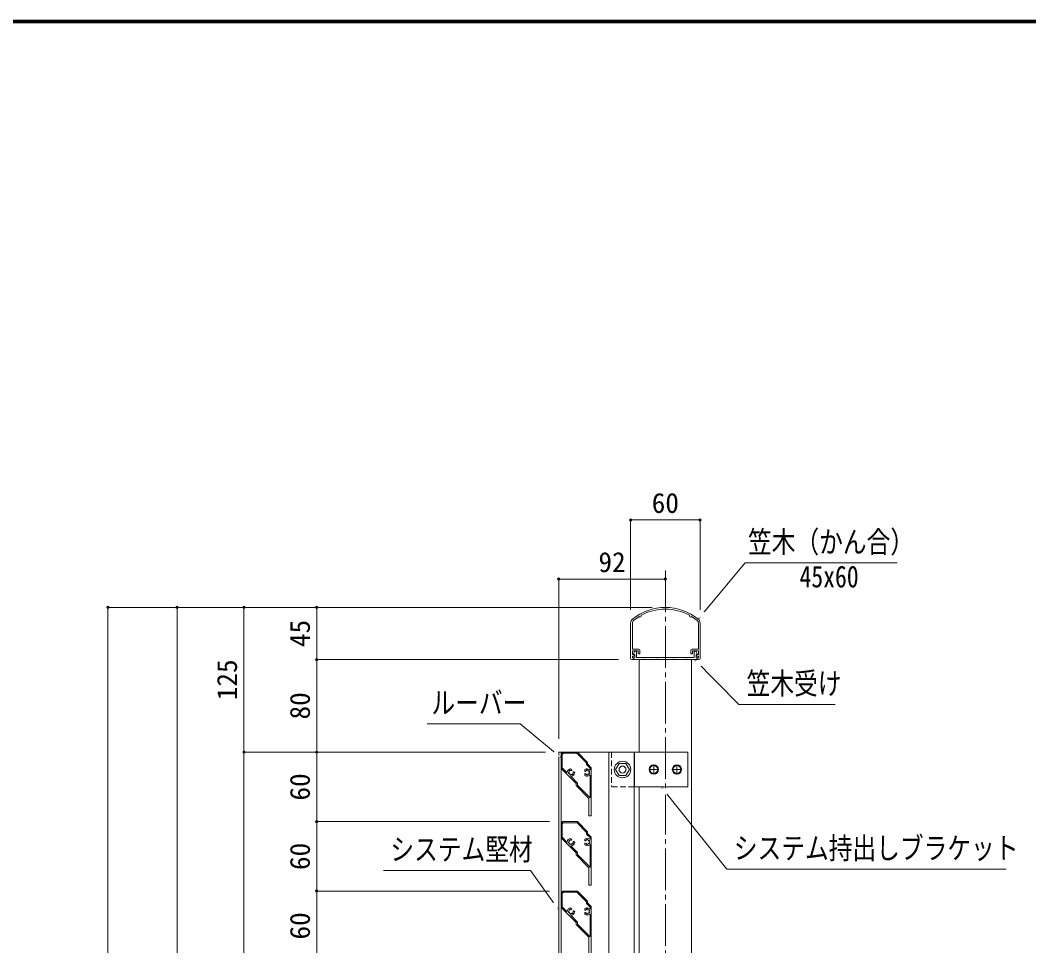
# Model space of a CAD drawing. Units: millimetres at full size. Extents: x -1603 to 1599, y -1129 to 1133.
# Drawn here: x -654 to 217, y 334 to 1133 of the extents above; entities that cross this region are included whole.
import ezdxf
from ezdxf.enums import TextEntityAlignment as Align

# ---------------------------------------------------------------- set-up
doc = ezdxf.new("R2010")
doc.units = ezdxf.units.MM
doc.header["$LTSCALE"] = 4
doc.header["$PDMODE"] = 32
doc.header["$PDSIZE"] = 2
doc.linetypes.add('CHAIN2', pattern=[12, 9, -1, 1, -1])
doc.linetypes.add('DASHED1', pattern=[1.8, 1.2, -0.6])
for name, color, linetype, lineweight in [('0-0_0', 7, 'Continuous', 18), ('0-1_1手摺寸法', 3, 'Continuous', 18), ('0-5_3中心線', 2, 'CHAIN2', 18), ('0-8_4アルミ', 6, 'Continuous', 18), ('0-9_6ﾊｯﾁﾝｸﾞ', 4, 'Continuous', 9), ('0-F_WAKU', 7, 'Continuous', 18)]:
    doc.layers.add(name, color=color, linetype=linetype, lineweight=lineweight)
doc.styles.add('ＭＳ ゴシック', font='')
doc.styles.get('ＭＳ ゴシック').set_extended_font_data('MS Gothic')

msp = doc.modelspace()

# ---------------------------------------------------------------- linework, layer by layer
at = {"layer": '0-0_0'}
for p, q in [((-119.105, 581.121), (-119.105, 501.121)), ((-74.105, 581.121), (-74.105, 104.412)), ((-119.105, 471.121), (-119.105, 104.412))]:
    msp.add_line(p, q, dxfattribs=at)
for points in [[(-68.258, 616.082), (-27.729, 664.54), (103.615, 664.54)], [(-71.415, 581.121), (-33.092, 542.28), (50.105, 542.28)], [(-186.605, 496.088), (-222.049, 525.63), (-302.186, 525.63)], [(-100.355, 471.121), (-43.61, 400.141), (197.558, 400.141)], [(-188.605, 364.546), (-213.126, 399.04), (-340.024, 399.04)]]:
    msp.add_lwpolyline(points, dxfattribs=at)
at = {"layer": '0-1_1手摺寸法'}
for p, q in [((-126.592, 624.086), (-126.592, 701.688)), ((-126.592, 701.688), (-66.592, 701.688)), ((-71.192, 701.688), (-121.992, 701.688)), ((-66.592, 624.086), (-66.592, 701.688)), ((-188.605, 512.621), (-188.605, 650.63)), ((-188.605, 650.63), (-96.605, 650.63)), ((-101.205, 650.63), (-184.005, 650.63)), ((-96.605, 646.47), (-96.605, 650.63)), ((-108.092, 626.121), (-577.934, 626.121)), ((-577.934, -488.879), (-577.934, 626.121)), ((-577.934, 621.521), (-577.934, -484.279)), ((-108.105, 626.121), (-518.172, 626.121)), ((-518.172, -473.879), (-518.172, 626.121)), ((-518.172, 621.521), (-518.172, -469.279)), ((-108.105, 626.121), (-460.456, 626.121)), ((-460.456, 501.121), (-460.456, 626.121)), ((-460.456, 621.521), (-460.456, 505.721)), ((-108.092, 626.121), (-397.526, 626.121)), ((-397.526, 581.121), (-397.526, 626.121)), ((-397.526, 621.521), (-397.526, 585.721)), ((-137.092, 581.121), (-397.526, 581.121)), ((-137.092, 581.121), (-397.526, 581.121)), ((-397.526, 501.121), (-397.526, 581.121)), ((-397.526, 576.521), (-397.526, 505.721)), ((-200.105, 501.121), (-460.456, 501.121)), ((-200.105, 501.121), (-460.456, 501.121)), ((-460.456, -393.879), (-460.456, 501.121)), ((-460.456, 496.521), (-460.456, -389.279)), ((-200.105, 501.121), (-397.526, 501.121)), ((-200.105, 501.121), (-397.526, 501.121)), ((-397.526, 441.121), (-397.526, 501.121)), ((-397.526, 496.521), (-397.526, 445.721)), ((-196.705, 441.121), (-397.526, 441.121)), ((-196.705, 441.121), (-397.526, 441.121)), ((-397.526, 381.121), (-397.526, 441.121)), ((-397.526, 436.521), (-397.526, 385.721)), ((-196.705, 381.121), (-397.526, 381.121)), ((-196.705, 381.121), (-397.526, 381.121)), ((-397.526, 321.121), (-397.526, 381.121)), ((-397.526, 376.521), (-397.526, 325.721))]:
    msp.add_line(p, q, dxfattribs=at)
for p in [(-126.592, 701.688), (-66.592, 701.688), (-188.605, 650.63), (-96.605, 650.63), (-577.934, 626.121), (-518.172, 626.121), (-460.456, 626.121), (-397.526, 626.121), (-397.526, 581.121), (-460.456, 501.121), (-397.526, 501.121), (-397.526, 441.121), (-397.526, 381.121)]:
    msp.add_point(p, dxfattribs=at)
at = {"layer": '0-5_3中心線'}
msp.add_line((-96.605, 657.97), (-96.605, -887.003), dxfattribs=at)
at = {"layer": '0-8_4アルミ'}
for p, q in [((-126.592, 612.586), (-126.592, 582.121)), ((-125.092, 612.586), (-125.092, 590.121)), ((-68.092, 612.586), (-68.092, 590.121)), ((-66.592, 612.586), (-66.592, 582.121)), ((-125.092, 590.121), (-119.592, 590.121)), ((-125.092, 588.621), (-120.092, 588.621)), ((-125.092, 588.621), (-125.092, 585.421)), ((-125.092, 585.421), (-123.292, 585.421)), ((-125.092, 583.921), (-125.092, 582.621)), ((-124.092, 585.621), (-123.204, 588.108)), ((-123.092, 585.421), (-123.892, 585.421)), ((-123.092, 585.421), (-123.092, 582.621)), ((-121.592, 587.665), (-121.592, 582.921)), ((-120.092, 588.621), (-120.092, 586.621)), ((-119.592, 586.121), (-118.592, 586.121)), ((-118.592, 589.121), (-118.592, 586.121)), ((-74.592, 589.121), (-74.592, 586.121)), ((-73.592, 586.121), (-74.592, 586.121)), ((-68.092, 590.121), (-73.592, 590.121)), ((-68.092, 588.621), (-73.092, 588.621)), ((-73.092, 588.621), (-73.092, 586.621)), ((-71.592, 587.665), (-71.592, 582.921)), ((-70.092, 585.421), (-69.292, 585.421)), ((-70.092, 585.421), (-70.092, 582.621)), ((-69.092, 583.921), (-70.092, 585.221)), ((-69.092, 585.621), (-69.98, 588.108)), ((-68.092, 585.421), (-69.892, 585.421)), ((-68.092, 583.921), (-69.092, 583.921)), ((-68.092, 588.621), (-68.092, 585.421)), ((-68.092, 583.921), (-68.092, 582.621)), ((-125.592, 581.121), (-124.092, 581.121)), ((-125.092, 582.621), (-124.092, 582.621)), ((-124.092, 582.621), (-124.092, 581.121)), ((-124.092, 582.121), (-124.092, 581.121)), ((-96.592, 581.121), (-124.092, 581.121)), ((-123.092, 582.621), (-123.592, 582.621)), ((-96.592, 582.921), (-121.592, 582.921)), ((-115.192, 582.921), (-115.061, 582.714)), ((-114.592, 582.921), (-114.723, 582.714)), ((-103.892, 582.921), (-103.761, 582.714)), ((-103.292, 582.921), (-103.423, 582.714)), ((-96.592, 582.921), (-71.592, 582.921)), ((-96.592, 581.121), (-69.092, 581.121)), ((-89.892, 582.921), (-89.761, 582.714)), ((-89.292, 582.921), (-89.423, 582.714)), ((-78.592, 582.921), (-78.461, 582.714)), ((-77.992, 582.921), (-78.123, 582.714)), ((-70.092, 582.621), (-69.592, 582.621)), ((-68.092, 582.621), (-69.092, 582.621)), ((-69.092, 582.621), (-69.092, 581.121)), ((-69.092, 582.121), (-69.092, 581.121)), ((-67.592, 581.121), (-69.092, 581.121)), ((-188.605, -371.879), (-188.605, 501.121)), ((-123.605, 501.121), (-188.605, 501.121)), ((-186.605, -373.879), (-186.605, 501.121)), ((-186.605, 499.721), (-185.205, 501.121)), ((-186.605, 499.721), (-186.605, 487.121)), ((-185.605, 499.1), (-185.605, 487.743)), ((-185.605, 499.1), (-185.605, 487.743)), ((-184.937, 499.975), (-185.458, 499.454)), ((-185.458, 499.454), (-184.937, 499.975)), ((-185.205, 501.121), (-172.605, 501.121)), ((-173.226, 500.121), (-184.584, 500.121)), ((-184.584, 500.121), (-173.226, 500.121)), ((-164.951, 492.054), (-172.873, 499.975)), ((-172.873, 499.975), (-164.951, 492.054)), ((-172.605, 501.121), (-163.805, 492.321)), ((-145.48, -393.879), (-145.48, 501.121)), ((-123.605, 501.121), (-77.105, 501.121)), ((-123.605, -393.879), (-123.605, 501.121)), ((-123.105, 501.121), (-123.105, 471.121)), ((-77.105, 501.121), (-77.105, 471.121)), ((-164.805, 490.7), (-164.805, 491.7)), ((-164.805, 491.7), (-164.805, 490.7)), ((-161.605, 487.293), (-164.658, 490.346)), ((-164.658, 490.346), (-161.605, 487.293)), ((-163.805, 492.321), (-163.805, 490.907)), ((-163.805, 490.907), (-160.605, 487.707)), ((-160.605, 487.707), (-160.605, 446.121)), ((-173.605, 474.121), (-186.605, 487.121)), ((-181.591, 483.522), (-185.458, 487.389)), ((-185.458, 487.389), (-181.591, 483.522)), ((-181.591, 483.522), (-181.581, 483.532)), ((-178.411, 486.705), (-177.542, 485.837)), ((-178.056, 479.986), (-172.751, 474.682)), ((-177.556, 485.398), (-177.491, 485.644)), ((-176.185, 484.027), (-175.94, 484.092)), ((-174.878, 483.173), (-175.746, 484.041)), ((-175.716, 484.002), (-175.711, 484.006)), ((-166.105, 486.069), (-166.105, 484.842)), ((-166.105, 484.866), (-166.103, 484.868)), ((-166.105, 481.073), (-166.105, 482.301)), ((-165.785, 484.541), (-166.005, 484.668)), ((-165.785, 482.602), (-166.005, 482.474)), ((-161.605, 486.075), (-161.605, 487.293)), ((-161.605, 487.293), (-161.605, 486.714)), ((-161.605, 481.067), (-161.605, 462.116)), ((-173.605, 474.121), (-173.605, 472.401)), ((-173.605, 472.401), (-162.605, 461.222)), ((-172.605, 474.328), (-172.605, 473.006)), ((-172.605, 474.328), (-172.605, 473.006)), ((-172.512, 472.716), (-161.924, 461.956)), ((-123.605, 471.121), (-77.105, 471.121)), ((-162.605, 461.222), (-162.605, 446.121)), ((-162.605, 446.121), (-160.605, 446.121)), ((-160.656, 446.121), (-160.605, 446.172)), ((-186.605, 439.721), (-185.205, 441.121)), ((-186.605, 439.721), (-186.605, 427.121)), ((-185.605, 439.1), (-185.605, 427.743)), ((-185.605, 439.1), (-185.605, 427.743)), ((-185.458, 439.454), (-184.937, 439.975)), ((-184.937, 439.975), (-185.458, 439.454)), ((-185.205, 441.121), (-172.605, 441.121)), ((-184.584, 440.121), (-173.226, 440.121)), ((-173.226, 440.121), (-184.584, 440.121)), ((-172.605, 441.121), (-163.805, 432.321)), ((-173.605, 414.121), (-186.605, 427.121)), ((-181.591, 423.522), (-185.458, 427.389)), ((-185.458, 427.389), (-181.591, 423.522)), ((-164.805, 431.7), (-164.805, 430.7)), ((-164.805, 430.7), (-164.805, 431.7)), ((-164.658, 430.346), (-161.605, 427.293)), ((-161.605, 427.293), (-164.658, 430.346)), ((-161.605, 427.293), (-161.605, 426.714)), ((-161.605, 426.075), (-161.605, 427.293)), ((-160.605, 427.707), (-160.605, 386.121)), ((-181.591, 423.522), (-181.581, 423.532)), ((-178.411, 426.705), (-177.542, 425.837)), ((-178.056, 419.986), (-172.751, 414.682)), ((-177.556, 425.398), (-177.491, 425.644)), ((-176.185, 424.027), (-175.94, 424.092)), ((-174.878, 423.173), (-175.746, 424.041)), ((-175.716, 424.002), (-175.711, 424.006)), ((-166.105, 426.069), (-166.105, 424.842)), ((-166.105, 424.866), (-166.103, 424.868)), ((-166.105, 421.073), (-166.105, 422.301)), ((-165.785, 424.541), (-166.005, 424.668)), ((-165.785, 422.602), (-166.005, 422.474)), ((-161.605, 421.067), (-161.605, 402.116)), ((-173.605, 414.121), (-173.605, 412.401)), ((-173.605, 412.401), (-162.605, 401.222)), ((-172.605, 414.328), (-172.605, 413.006)), ((-172.605, 414.328), (-172.605, 413.006)), ((-172.512, 412.716), (-161.924, 401.956)), ((-162.605, 401.222), (-162.605, 386.121)), ((-162.605, 386.121), (-160.605, 386.121)), ((-160.656, 386.121), (-160.605, 386.172)), ((-186.605, 379.721), (-185.205, 381.121)), ((-186.605, 379.721), (-186.605, 367.121)), ((-185.605, 379.1), (-185.605, 367.743)), ((-185.605, 379.1), (-185.605, 367.743)), ((-185.458, 379.454), (-184.937, 379.975)), ((-184.937, 379.975), (-185.458, 379.454)), ((-185.205, 381.121), (-172.605, 381.121)), ((-184.584, 380.121), (-173.226, 380.121)), ((-173.226, 380.121), (-184.584, 380.121)), ((-172.605, 381.121), (-163.805, 372.321)), ((-173.605, 354.121), (-186.605, 367.121)), ((-181.591, 363.522), (-185.458, 367.389)), ((-185.458, 367.389), (-181.591, 363.522)), ((-178.411, 366.705), (-177.542, 365.837)), ((-166.105, 366.069), (-166.105, 364.842)), ((-164.805, 371.7), (-164.805, 370.7)), ((-164.805, 370.7), (-164.805, 371.7)), ((-164.658, 370.346), (-161.605, 367.293)), ((-161.605, 367.293), (-164.658, 370.346)), ((-161.605, 367.293), (-161.605, 366.714)), ((-161.605, 366.075), (-161.605, 367.293)), ((-160.605, 367.707), (-160.605, 326.121)), ((-181.591, 363.522), (-181.581, 363.532)), ((-178.056, 359.986), (-172.751, 354.682)), ((-177.556, 365.398), (-177.491, 365.644)), ((-176.185, 364.027), (-175.94, 364.092)), ((-174.878, 363.173), (-175.746, 364.041)), ((-175.716, 364.002), (-175.711, 364.006)), ((-166.105, 364.866), (-166.103, 364.868)), ((-166.105, 361.073), (-166.105, 362.301)), ((-165.785, 364.541), (-166.005, 364.668)), ((-165.785, 362.602), (-166.005, 362.474)), ((-161.605, 361.067), (-161.605, 342.116)), ((-173.605, 354.121), (-173.605, 352.401)), ((-173.605, 352.401), (-162.605, 341.222)), ((-172.605, 354.328), (-172.605, 353.006)), ((-172.605, 354.328), (-172.605, 353.006)), ((-172.512, 352.716), (-161.924, 341.956)), ((-162.605, 341.222), (-162.605, 326.121))]:
    msp.add_line(p, q, dxfattribs=at)
at = {"layer": '0-8_4アルミ', "linetype": 'DASHED1'}
for p in [(-143.105, 501.121), (-123.605, 471.121)]:
    msp.add_line(p, (-143.105, 471.121), dxfattribs=at)
at = {"layer": '0-8_4アルミ'}
for points in [[(-125.092, 583.921), (-124.092, 583.921), (-123.092, 585.221)], [(-172.873, 439.975), (-164.951, 432.054), (-172.873, 439.975)], [(-163.805, 432.321), (-163.805, 430.907), (-160.605, 427.707)], [(-172.873, 379.975), (-164.951, 372.054), (-172.873, 379.975)], [(-163.805, 372.321), (-163.805, 370.907), (-160.605, 367.707)]]:
    msp.add_lwpolyline(points, dxfattribs=at)
for centre, radius, start, end in [((-96.592, 581.121), 45, 90, 129.023), ((-118.342, 618.794), 1, 210.659, 29.341), ((-96.592, 581.121), 43.5, 90, 118.683), ((-96.592, 581.121), 45, 50.977, 90), ((-96.592, 581.121), 43.5, 61.317, 90), ((-74.842, 618.794), 1, 150.659, 329.341), ((-122.092, 612.586), 4.5, 129.023, 180), ((-122.092, 612.586), 3, 129.023, 180), ((-96.592, 581.121), 43.5, 121.317, 129.023), ((-96.592, 581.121), 43.5, 50.977, 58.683), ((-71.092, 612.586), 3, 0, 50.977), ((-71.092, 612.586), 4.5, 0, 50.977), ((-123.892, 585.621), 0.2, 180, 270), ((-123.292, 585.221), 0.2, 0, 90), ((-122.504, 587.498), 0.928, 10.394, 138.888), ((-119.592, 586.621), 0.5, 180, 270), ((-119.592, 589.121), 1, 0, 90), ((-73.592, 589.121), 1, 90, 180), ((-73.592, 586.621), 0.5, 270, 0), ((-70.679, 587.498), 0.928, 41.112, 169.606), ((-69.892, 585.221), 0.2, 90, 180), ((-69.292, 585.621), 0.2, 270, 0), ((-125.592, 582.121), 1, 180, 270), ((-123.592, 582.121), 0.5, 90, 180), ((-114.892, 582.821), 0.2, 212.334, 327.666), ((-103.592, 582.821), 0.2, 212.334, 327.666), ((-89.592, 582.821), 0.2, 212.334, 327.666), ((-78.292, 582.821), 0.2, 212.334, 327.666), ((-69.592, 582.121), 0.5, 0, 90), ((-67.592, 582.121), 1, 270, 0), ((-185.105, 499.1), 0.5, 135, 180), ((-185.105, 499.1), 0.5, 135, 180), ((-184.584, 499.621), 0.5, 90, 135), ((-184.584, 499.621), 0.5, 90, 135), ((-173.226, 499.621), 0.5, 45, 90), ((-173.226, 499.621), 0.5, 45, 90), ((-185.105, 487.743), 0.5, 180, 225), ((-185.105, 487.743), 0.5, 180, 225), ((-165.305, 491.7), 0.5, 0, 45), ((-165.305, 491.7), 0.5, 0, 45), ((-164.305, 490.7), 0.5, 180, 225), ((-164.305, 490.7), 0.5, 180, 225), ((-181.456, 483.669), 0.2, 225, 357.568), ((-178.058, 483.525), 3.2, 96.318, 177.568), ((-179.749, 483.072), 0.5, 96.787, 293.213), ((-178.058, 483.525), 1.75, 151.426, 178.574), ((-179.296, 484.762), 0.5, 36.787, 233.213), ((-178.058, 483.525), 1.75, 211.426, 238.574), ((-178.512, 481.834), 0.5, 156.787, 353.213), ((-178.058, 483.525), 1.75, 80.887, 118.574), ((-177.914, 480.128), 0.2, 92.432, 225), ((-178.058, 483.525), 1.75, 271.426, 298.574), ((-178.058, 483.525), 3.2, 272.432, 353.682), ((-177.75, 485.45), 0.2, 260.887, 345), ((-177.684, 485.696), 0.2, 345, 45), ((-176.821, 482.287), 0.5, 216.787, 53.213), ((-178.058, 483.525), 1.75, 331.426, 9.113), ((-176.133, 483.834), 0.2, 105, 189.113), ((-175.888, 483.9), 0.2, 45, 105), ((-164.105, 483.571), 3.2, 47.432, 128.682), ((-165.905, 484.842), 0.2, 180, 240), ((-165.905, 482.301), 0.2, 120, 180), ((-164.105, 483.571), 3.2, 231.318, 312.568), ((-165.685, 484.714), 0.2, 240, 324.113), ((-165.685, 482.428), 0.2, 35.887, 120), ((-164.105, 483.571), 1.75, 106.426, 144.113), ((-164.105, 483.571), 1.75, 215.887, 253.574), ((-164.105, 485.321), 0.5, 351.787, 188.213), ((-164.105, 481.821), 0.5, 171.787, 8.213), ((-164.105, 483.571), 1.75, 46.426, 73.574), ((-164.105, 483.571), 1.75, 286.426, 313.574), ((-162.589, 484.446), 0.5, 291.787, 128.213), ((-162.589, 482.696), 0.5, 231.787, 68.213), ((-164.105, 483.571), 1.75, 346.426, 13.574), ((-161.805, 486.075), 0.2, 227.432, 0), ((-161.805, 481.067), 0.2, 0, 132.568), ((-173.105, 474.328), 0.5, 0, 45), ((-173.105, 474.328), 0.5, 0, 45), ((-172.105, 473.006), 0.5, 180, 215.538), ((-161.805, 462.116), 0.2, 215.538, 0), ((-185.105, 439.1), 0.5, 135, 180), ((-185.105, 439.1), 0.5, 135, 180), ((-184.584, 439.621), 0.5, 90, 135), ((-184.584, 439.621), 0.5, 90, 135), ((-173.226, 439.621), 0.5, 45, 90), ((-173.226, 439.621), 0.5, 45, 90), ((-185.105, 427.743), 0.5, 180, 225), ((-185.105, 427.743), 0.5, 180, 225), ((-164.105, 423.571), 3.2, 47.432, 128.682), ((-165.305, 431.7), 0.5, 0, 45), ((-165.305, 431.7), 0.5, 0, 45), ((-164.305, 430.7), 0.5, 180, 225), ((-164.305, 430.7), 0.5, 180, 225), ((-181.456, 423.669), 0.2, 225, 357.568), ((-178.058, 423.525), 3.2, 96.318, 177.568), ((-179.749, 423.072), 0.5, 96.787, 293.213), ((-178.058, 423.525), 1.75, 151.426, 178.574), ((-179.296, 424.762), 0.5, 36.787, 233.213), ((-178.058, 423.525), 1.75, 211.426, 238.574), ((-178.512, 421.834), 0.5, 156.787, 353.213), ((-178.058, 423.525), 1.75, 80.887, 118.574), ((-177.914, 420.128), 0.2, 92.432, 225), ((-178.058, 423.525), 1.75, 271.426, 298.574), ((-178.058, 423.525), 3.2, 272.432, 353.682), ((-177.75, 425.45), 0.2, 260.887, 345), ((-177.684, 425.696), 0.2, 345, 45), ((-176.821, 422.287), 0.5, 216.787, 53.213), ((-178.058, 423.525), 1.75, 331.426, 9.113), ((-176.133, 423.834), 0.2, 105, 189.113), ((-175.888, 423.9), 0.2, 45, 105), ((-165.905, 424.842), 0.2, 180, 240), ((-165.905, 422.301), 0.2, 120, 180), ((-164.105, 423.571), 3.2, 231.318, 312.568), ((-165.685, 424.714), 0.2, 240, 324.113), ((-165.685, 422.428), 0.2, 35.887, 120), ((-164.105, 423.571), 1.75, 106.426, 144.113), ((-164.105, 423.571), 1.75, 215.887, 253.574), ((-164.105, 425.321), 0.5, 351.787, 188.213), ((-164.105, 421.821), 0.5, 171.787, 8.213), ((-164.105, 423.571), 1.75, 46.426, 73.574), ((-164.105, 423.571), 1.75, 286.426, 313.574), ((-162.589, 424.446), 0.5, 291.787, 128.213), ((-162.589, 422.696), 0.5, 231.787, 68.213), ((-164.105, 423.571), 1.75, 346.426, 13.574), ((-161.805, 426.075), 0.2, 227.432, 0), ((-161.805, 421.067), 0.2, 0, 132.568), ((-173.105, 414.328), 0.5, 0, 45), ((-173.105, 414.328), 0.5, 0, 45), ((-172.105, 413.006), 0.5, 180, 215.538), ((-161.805, 402.116), 0.2, 215.538, 0), ((-185.105, 379.1), 0.5, 135, 180), ((-185.105, 379.1), 0.5, 135, 180), ((-184.584, 379.621), 0.5, 90, 135), ((-184.584, 379.621), 0.5, 90, 135), ((-173.226, 379.621), 0.5, 45, 90), ((-173.226, 379.621), 0.5, 45, 90), ((-185.105, 367.743), 0.5, 180, 225), ((-185.105, 367.743), 0.5, 180, 225), ((-178.058, 363.525), 3.2, 96.318, 177.568), ((-177.684, 365.696), 0.2, 345, 45), ((-164.105, 363.571), 3.2, 47.432, 128.682), ((-165.305, 371.7), 0.5, 0, 45), ((-165.305, 371.7), 0.5, 0, 45), ((-164.305, 370.7), 0.5, 180, 225), ((-164.305, 370.7), 0.5, 180, 225), ((-164.105, 365.321), 0.5, 351.787, 188.213), ((-161.805, 366.075), 0.2, 227.432, 0), ((-181.456, 363.669), 0.2, 225, 357.568), ((-179.749, 363.072), 0.5, 96.787, 293.213), ((-178.058, 363.525), 1.75, 151.426, 178.574), ((-179.296, 364.762), 0.5, 36.787, 233.213), ((-178.058, 363.525), 1.75, 211.426, 238.574), ((-178.512, 361.834), 0.5, 156.787, 353.213), ((-178.058, 363.525), 1.75, 80.887, 118.574), ((-177.914, 360.128), 0.2, 92.432, 225), ((-178.058, 363.525), 1.75, 271.426, 298.574), ((-178.058, 363.525), 3.2, 272.432, 353.682), ((-177.75, 365.45), 0.2, 260.887, 345), ((-176.821, 362.287), 0.5, 216.787, 53.213), ((-178.058, 363.525), 1.75, 331.426, 9.113), ((-176.133, 363.834), 0.2, 105, 189.113), ((-175.888, 363.9), 0.2, 45, 105), ((-165.905, 364.842), 0.2, 180, 240), ((-165.905, 362.301), 0.2, 120, 180), ((-164.105, 363.571), 3.2, 231.318, 312.568), ((-165.685, 364.714), 0.2, 240, 324.113), ((-165.685, 362.428), 0.2, 35.887, 120), ((-164.105, 363.571), 1.75, 106.426, 144.113), ((-164.105, 363.571), 1.75, 215.887, 253.574), ((-164.105, 361.821), 0.5, 171.787, 8.213), ((-164.105, 363.571), 1.75, 46.426, 73.574), ((-164.105, 363.571), 1.75, 286.426, 313.574), ((-162.589, 364.446), 0.5, 291.787, 128.213), ((-162.589, 362.696), 0.5, 231.787, 68.213), ((-164.105, 363.571), 1.75, 346.426, 13.574), ((-161.805, 361.067), 0.2, 0, 132.568), ((-173.105, 354.328), 0.5, 0, 45), ((-173.105, 354.328), 0.5, 0, 45), ((-172.105, 353.006), 0.5, 180, 215.538), ((-161.805, 342.116), 0.2, 215.538, 0)]:
    msp.add_arc(centre, radius, start, end, dxfattribs=at)
at = {"layer": '0-9_6ﾊｯﾁﾝｸﾞ'}
for p, q in [((-106.605, 489.521), (-106.605, 482.721)), ((-86.605, 489.521), (-86.605, 482.721)), ((-103.205, 486.121), (-110.005, 486.121)), ((-83.205, 486.121), (-90.005, 486.121))]:
    msp.add_line(p, q, dxfattribs=at)
msp.add_lwpolyline([(-139.605, 486.121), (-136.605, 491.318), (-130.605, 491.318), (-127.605, 486.121), (-130.605, 480.925), (-136.605, 480.925)], close=True, dxfattribs=at)
for centre, radius in [((-133.605, 486.121), 7.125), ((-133.605, 486.121), 3), ((-106.605, 486.121), 4), ((-106.605, 486.121), 3.4), ((-86.605, 486.121), 4), ((-86.605, 486.121), 3.4)]:
    msp.add_circle(centre, radius, dxfattribs=at)
at = {"layer": '0-F_WAKU'}
for p, q in [((1599.119, 1133.215), (-1603.281, 1133.215)), ((1598.519, 1132.615), (-1602.681, 1132.615)), ((1597.919, 1132.015), (-1602.081, 1132.015)), ((1597.319, 1131.415), (-1601.481, 1131.415)), ((1596.719, 1130.815), (-1600.881, 1130.815))]:
    msp.add_line(p, q, dxfattribs=at)

# ---------------------------------------------------------------- texts
at = {"layer": '0-0_0', "style": 'ＭＳ ゴシック', "width": 0.8}
for s, p in [('笠木（かん合）', (-25.248, 667.683)), ('45x60', (19.216, 637.751)), ('笠木受け', (-26.414, 545.422)), ('ルーバー', (-298.568, 528.773)), ('システム堅材', (-334.035, 402.183)), ('システム持出しブラケット', (-37.484, 403.284))]:
    msp.add_text(s, height=18.77, dxfattribs=at).set_placement(p, align=Align.BOTTOM_LEFT)
at = {"layer": '0-1_1手摺寸法', "style": 'ＭＳ ゴシック'}
for s, p in [('60', (-108.368, 702.507)), ('92', (-154.381, 651.449))]:
    msp.add_text(s, height=17.27, dxfattribs=at).set_placement(p, align=Align.BOTTOM_LEFT)
for s, p in [('45', (-398.345, 591.845)), ('125', (-461.275, 545.957)), ('80', (-398.345, 529.345)), ('60', (-398.345, 459.345)), ('60', (-398.345, 399.345)), ('60', (-398.345, 339.345))]:
    msp.add_text(s, height=17.27, rotation=90, dxfattribs=at).set_placement(p, align=Align.BOTTOM_LEFT)

# ---------------------------------------------------------------- next in the draw order: wipeouts: each hides what was drawn before it
for points in [[(-64.27, 623.016), (-62.138, 621.234), (-68.258, 616.082), (-68.258, 616.082)], [(-64.893, 576.489), (-66.87, 574.538), (-71.415, 581.121), (-71.415, 581.121)], [(-193.546, 500.065), (-191.767, 502.199), (-186.605, 496.088), (-186.605, 496.088)], [(-94.35, 465.835), (-96.52, 464.1), (-100.355, 471.121), (-100.355, 471.121)], [(-194.302, 370.162), (-192.038, 371.772), (-188.605, 364.546), (-188.605, 364.546)]]:
    msp.add_wipeout(points)

doc.saveas('drawing.dxf')
